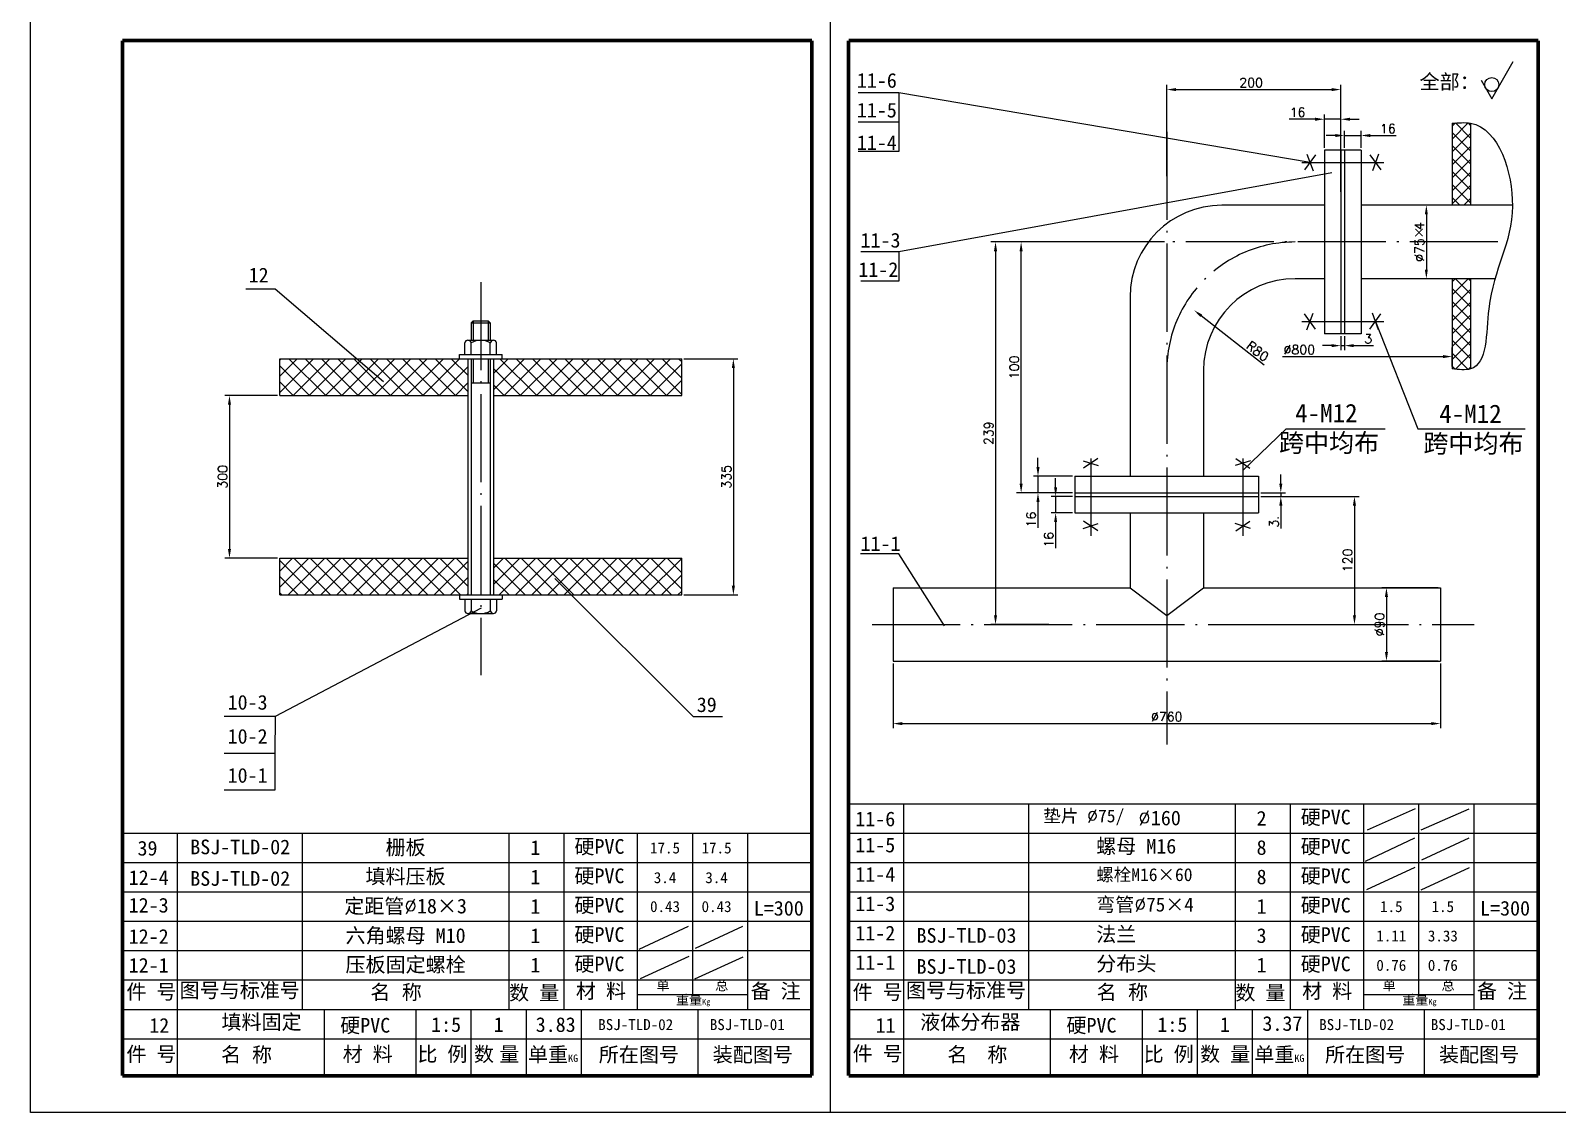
# Model space of a CAD drawing. Extents: x -699 to 795, y -2090 to -821.
# Drawn here: x -699.1 to -283.3, y -1415.1 to -1120.4 of the extents above; entities that cross this region are included whole.
import ezdxf

# ---------------------------------------------------------------- set-up
doc = ezdxf.new("R2010")
doc.units = 0
doc.header["$MEASUREMENT"] = 0
doc.linetypes.add('ACAD_ISO04W100', pattern=[30.5, 24, -3, 0.5, -3])
doc.layers.get('DEFPOINTS').update_dxf_attribs({"linetype": 'CONTINUOUS'})
for name, color, linetype in [('中线', 1, 'ACAD_ISO04W100'), ('文字', 6, 'CONTINUOUS'), ('标注', 5, 'CONTINUOUS'), ('细线', 4, 'CONTINUOUS'), ('边框线', 7, 'CONTINUOUS')]:
    doc.layers.add(name, color=color, linetype=linetype)
doc.styles.get("Standard").update_dxf_attribs({"font": 'txt.shx'})
doc.styles.add('临时', font='SIMFANG.TTF', dxfattribs={"height": 4})
doc.styles.add('文字', font='SIMFANG.TTF', dxfattribs={"height": 5})
doc.dimstyles.get("Standard").update_dxf_attribs({"dimtxt": 2.5, "dimasz": 2.5, "dimexe": 1.25, "dimexo": 0.625, "dimtad": 1, "dimdec": 4, "dimdsep": 46, "dimlunit": 6, "dimtxsty": 'Standard', "dimcen": 2.5, "dimadec": 0, "dimazin": 0, "dimtfac": 1, "dimtdec": 4, "dimtmove": 0, "dimatfit": 3, "dimfxl": 1, "dimtolj": 1, "dimtzin": 0, "dimarcsym": 0})

# ---------------------------------------------------------------- blocks, each defined once
blk = doc.blocks.new('*D89')
at = {"layer": 'DEFPOINTS', "color": 0}
for p in [(-319, -1167.97), (-319, -1187.97), (-319, -1187.97)]:
    blk.add_point(p, dxfattribs=at)
at = {"layer": '标注', "color": 0, "lineweight": -2}
for p, q in [((-319.63, -1167.97), (-320.25, -1167.97)), ((-319, -1170.47), (-319, -1185.47)), ((-319.63, -1187.97), (-320.25, -1187.97))]:
    blk.add_line(p, q, dxfattribs=at)
at = {"layer": '标注', "color": 0}
for points in [[(-319.42, -1170.47), (-318.59, -1170.47), (-319, -1167.97)], [(-319.42, -1185.47), (-318.59, -1185.47), (-319, -1187.97)]]:
    blk.add_solid(points, dxfattribs=at)
at = {"layer": '标注', "color": 0, "insert": (-320.88, -1177.97), "char_height": 2.5, "attachment_point": 5, "rotation": 90}
blk.add_mtext('\\A1;%%c75 4', dxfattribs=at)
blk = doc.blocks.new('*D90')
at = {"layer": 'DEFPOINTS', "color": 0}
for p in [(-342.28, -1136.45), (-389.69, -1160.63), (-342.28, -1164.91)]:
    blk.add_point(p, dxfattribs=at)
at = {"layer": '标注', "color": 0, "lineweight": -2}
for p, q in [((-389.69, -1160), (-389.69, -1135.2)), ((-387.19, -1136.45), (-344.78, -1136.45)), ((-342.28, -1164.28), (-342.28, -1135.2))]:
    blk.add_line(p, q, dxfattribs=at)
at = {"layer": '标注', "color": 0}
for points in [[(-387.19, -1136.03), (-387.19, -1136.86), (-389.69, -1136.45)], [(-344.78, -1136.03), (-344.78, -1136.86), (-342.28, -1136.45)]]:
    blk.add_solid(points, dxfattribs=at)
at = {"layer": '标注', "color": 0, "insert": (-366.71, -1134.57), "char_height": 2.5, "attachment_point": 5}
blk.add_mtext('\\A1;200', dxfattribs=at)
blk = doc.blocks.new('*D91')
at = {"layer": 'DEFPOINTS', "color": 0}
for p in [(-342.28, -1144.53), (-346.78, -1152.97), (-342.28, -1152.97)]:
    blk.add_point(p, dxfattribs=at)
at = {"layer": '标注', "color": 0, "lineweight": -2}
for p, q in [((-346.78, -1152.34), (-346.78, -1143.28)), ((-342.28, -1152.34), (-342.28, -1143.28)), ((-349.28, -1144.53), (-356.36, -1144.53)), ((-342.28, -1144.53), (-346.78, -1144.53)), ((-339.78, -1144.53), (-337.28, -1144.53))]:
    blk.add_line(p, q, dxfattribs=at)
at = {"layer": '标注', "color": 0}
for points in [[(-349.28, -1144.11), (-349.28, -1144.95), (-346.78, -1144.53)], [(-339.78, -1144.11), (-339.78, -1144.95), (-342.28, -1144.53)]]:
    blk.add_solid(points, dxfattribs=at)
at = {"layer": '标注', "color": 0, "insert": (-354.07, -1142.65), "char_height": 2.5, "attachment_point": 5}
blk.add_mtext('\\A1;16', dxfattribs=at)
blk = doc.blocks.new('*D92')
at = {"layer": 'DEFPOINTS', "color": 0}
for p in [(-336.78, -1148.96), (-341.28, -1152.97), (-336.78, -1152.97)]:
    blk.add_point(p, dxfattribs=at)
at = {"layer": '标注', "color": 0, "lineweight": -2}
for p, q in [((-343.78, -1148.96), (-346.28, -1148.96)), ((-341.28, -1152.34), (-341.28, -1147.71)), ((-341.28, -1148.96), (-336.78, -1148.96)), ((-336.78, -1152.34), (-336.78, -1147.71)), ((-334.28, -1148.96), (-327.2, -1148.96))]:
    blk.add_line(p, q, dxfattribs=at)
at = {"layer": '标注', "color": 0}
for points in [[(-343.78, -1148.55), (-343.78, -1149.38), (-341.28, -1148.96)], [(-334.28, -1148.55), (-334.28, -1149.38), (-336.78, -1148.96)]]:
    blk.add_solid(points, dxfattribs=at)
at = {"layer": '标注', "color": 0, "insert": (-329.49, -1147.09), "char_height": 2.5, "attachment_point": 5}
blk.add_mtext('\\A1;16', dxfattribs=at)
blk = doc.blocks.new('*D93')
at = {"layer": 'DEFPOINTS', "color": 0}
for p in [(-342.28, -1202.97), (-341.28, -1202.97), (-341.28, -1206.2)]:
    blk.add_point(p, dxfattribs=at)
at = {"layer": '标注', "color": 0, "lineweight": -2}
for p, q in [((-342.28, -1203.59), (-342.28, -1207.45)), ((-341.28, -1203.59), (-341.28, -1207.45)), ((-344.78, -1206.2), (-347.28, -1206.2)), ((-342.28, -1206.2), (-341.28, -1206.2)), ((-338.78, -1206.2), (-333.36, -1206.2))]:
    blk.add_line(p, q, dxfattribs=at)
at = {"layer": '标注', "color": 0}
for points in [[(-344.78, -1205.79), (-344.78, -1206.62), (-342.28, -1206.2)], [(-338.78, -1205.79), (-338.78, -1206.62), (-341.28, -1206.2)]]:
    blk.add_solid(points, dxfattribs=at)
at = {"layer": '标注', "color": 0, "insert": (-334.82, -1204.33), "char_height": 2.5, "attachment_point": 5}
blk.add_mtext('\\A1;3', dxfattribs=at)
blk = doc.blocks.new('*D94')
at = {"layer": 'DEFPOINTS', "color": 0}
for p in [(-364.69, -1247.29), (-358.17, -1282.16), (-338.58, -1282.16)]:
    blk.add_point(p, dxfattribs=at)
at = {"layer": '标注', "color": 0, "lineweight": -2}
for p, q in [((-364.07, -1247.29), (-337.33, -1247.29)), ((-338.58, -1249.79), (-338.58, -1279.66)), ((-357.55, -1282.16), (-337.33, -1282.16))]:
    blk.add_line(p, q, dxfattribs=at)
at = {"layer": '标注', "color": 0}
for points in [[(-339, -1249.79), (-338.16, -1249.79), (-338.58, -1247.29)], [(-339, -1279.66), (-338.16, -1279.66), (-338.58, -1282.16)]]:
    blk.add_solid(points, dxfattribs=at)
at = {"layer": '标注', "color": 0, "insert": (-340.45, -1264.72), "char_height": 2.5, "attachment_point": 5, "rotation": 90}
blk.add_mtext('\\A1;120', dxfattribs=at)
blk = doc.blocks.new('*D95')
at = {"layer": 'DEFPOINTS', "color": 0}
for p in [(-414.69, -1247.29), (-419.94, -1251.79), (-414.69, -1251.79)]:
    blk.add_point(p, dxfattribs=at)
at = {"layer": '标注', "color": 0, "lineweight": -2}
for p, q in [((-419.94, -1244.79), (-419.94, -1242.29)), ((-415.32, -1247.29), (-421.19, -1247.29)), ((-419.94, -1247.29), (-419.94, -1251.79)), ((-415.32, -1251.79), (-421.19, -1251.79)), ((-419.94, -1254.29), (-419.94, -1261.37))]:
    blk.add_line(p, q, dxfattribs=at)
at = {"layer": '标注', "color": 0}
for points in [[(-420.36, -1244.79), (-419.53, -1244.79), (-419.94, -1247.29)], [(-420.36, -1254.29), (-419.53, -1254.29), (-419.94, -1251.79)]]:
    blk.add_solid(points, dxfattribs=at)
at = {"layer": '标注', "color": 0, "insert": (-421.82, -1259.08), "char_height": 2.5, "attachment_point": 5, "rotation": 90}
blk.add_mtext('\\A1;16', dxfattribs=at)
blk = doc.blocks.new('*D96')
at = {"layer": 'DEFPOINTS', "color": 0}
for p in [(-414.69, -1241.79), (-424.75, -1246.29), (-414.69, -1246.29)]:
    blk.add_point(p, dxfattribs=at)
at = {"layer": '标注', "color": 0, "lineweight": -2}
for p, q in [((-424.75, -1239.29), (-424.75, -1236.79)), ((-415.32, -1241.79), (-426, -1241.79)), ((-424.75, -1241.79), (-424.75, -1246.29)), ((-415.32, -1246.29), (-426, -1246.29)), ((-424.75, -1248.79), (-424.75, -1255.87))]:
    blk.add_line(p, q, dxfattribs=at)
at = {"layer": '标注', "color": 0}
for points in [[(-425.17, -1239.29), (-424.33, -1239.29), (-424.75, -1241.79)], [(-425.17, -1248.79), (-424.33, -1248.79), (-424.75, -1246.29)]]:
    blk.add_solid(points, dxfattribs=at)
at = {"layer": '标注', "color": 0, "insert": (-426.62, -1253.58), "char_height": 2.5, "attachment_point": 5, "rotation": 90}
blk.add_mtext('\\A1;16', dxfattribs=at)
blk = doc.blocks.new('*D97')
at = {"layer": 'DEFPOINTS', "color": 0}
for p in [(-364.69, -1246.29), (-364.69, -1247.29), (-358.63, -1247.29)]:
    blk.add_point(p, dxfattribs=at)
at = {"layer": '标注', "color": 0, "lineweight": -2}
for p, q in [((-358.63, -1243.79), (-358.63, -1241.29)), ((-364.07, -1246.29), (-357.38, -1246.29)), ((-358.63, -1246.29), (-358.63, -1247.29)), ((-364.07, -1247.29), (-357.38, -1247.29)), ((-358.63, -1249.79), (-358.63, -1256.04))]:
    blk.add_line(p, q, dxfattribs=at)
at = {"layer": '标注', "color": 0}
for points in [[(-359.05, -1243.79), (-358.21, -1243.79), (-358.63, -1246.29)], [(-359.05, -1249.79), (-358.21, -1249.79), (-358.63, -1247.29)]]:
    blk.add_solid(points, dxfattribs=at)
at = {"layer": '标注', "color": 0, "insert": (-360.5, -1254.17), "char_height": 2.5, "attachment_point": 5, "rotation": 90}
blk.add_mtext('\\A1;3.', dxfattribs=at)
blk = doc.blocks.new('*D98')
at = {"layer": 'DEFPOINTS', "color": 0}
for p in [(-389.69, -1177.97), (-436.31, -1282.16), (-421.21, -1282.16)]:
    blk.add_point(p, dxfattribs=at)
at = {"layer": '标注', "color": 0, "lineweight": -2}
for p, q in [((-390.32, -1177.97), (-437.56, -1177.97)), ((-436.31, -1180.47), (-436.31, -1279.66)), ((-421.83, -1282.16), (-437.56, -1282.16))]:
    blk.add_line(p, q, dxfattribs=at)
at = {"layer": '标注', "color": 0}
for points in [[(-436.73, -1180.47), (-435.89, -1180.47), (-436.31, -1177.97)], [(-436.73, -1279.66), (-435.89, -1279.66), (-436.31, -1282.16)]]:
    blk.add_solid(points, dxfattribs=at)
at = {"layer": '标注', "color": 0, "insert": (-438.18, -1230.06), "char_height": 2.5, "attachment_point": 5, "rotation": 90}
blk.add_mtext('\\A1;239', dxfattribs=at)
blk = doc.blocks.new('*D99')
at = {"layer": 'DEFPOINTS', "color": 0}
for p in [(-429.34, -1177.97), (-389.69, -1177.97), (-414.69, -1246.29)]:
    blk.add_point(p, dxfattribs=at)
at = {"layer": '标注', "color": 0, "lineweight": -2}
for p, q in [((-390.32, -1177.97), (-430.59, -1177.97)), ((-429.34, -1243.79), (-429.34, -1180.47)), ((-415.32, -1246.29), (-430.59, -1246.29))]:
    blk.add_line(p, q, dxfattribs=at)
at = {"layer": '标注', "color": 0}
for points in [[(-429.76, -1180.47), (-428.92, -1180.47), (-429.34, -1177.97)], [(-429.76, -1243.79), (-428.92, -1243.79), (-429.34, -1246.29)]]:
    blk.add_solid(points, dxfattribs=at)
at = {"layer": '标注', "color": 0, "insert": (-431.22, -1212.13), "char_height": 2.5, "attachment_point": 5, "rotation": 90}
blk.add_mtext('\\A1;100', dxfattribs=at)
blk = doc.blocks.new('*D100')
at = {"layer": 'DEFPOINTS', "color": 0}
for p in [(-382.25, -1196.55), (-354.69, -1218.13)]:
    blk.add_point(p, dxfattribs=at)
at = {"layer": '标注', "color": 0, "lineweight": -2}
blk.add_line((-363.15, -1211.5), (-380.28, -1198.09), dxfattribs=at)
at = {"layer": '标注', "color": 0}
blk.add_solid([(-380.02, -1197.76), (-380.53, -1198.42), (-382.25, -1196.55)], dxfattribs=at)
at = {"layer": '标注', "color": 0, "insert": (-364.95, -1207.71), "char_height": 2.5, "attachment_point": 5, "rotation": 321.9297}
blk.add_mtext('\\A1;R80', dxfattribs=at)
blk = doc.blocks.new('*D133')
at = {"layer": 'DEFPOINTS', "color": 0}
for p in [(-631.2, -1219.79), (-644.89, -1264.13), (-631.2, -1264.13)]:
    blk.add_point(p, dxfattribs=at)
at = {"layer": '标注', "color": 0, "lineweight": -2}
for p, q in [((-631.83, -1219.79), (-646.14, -1219.79)), ((-644.89, -1222.29), (-644.89, -1261.63)), ((-631.83, -1264.13), (-646.14, -1264.13))]:
    blk.add_line(p, q, dxfattribs=at)
at = {"layer": '标注', "color": 0}
for points in [[(-645.31, -1222.29), (-644.48, -1222.29), (-644.89, -1219.79)], [(-645.31, -1261.63), (-644.48, -1261.63), (-644.89, -1264.13)]]:
    blk.add_solid(points, dxfattribs=at)
at = {"layer": '标注', "color": 0, "insert": (-646.77, -1241.96), "char_height": 2.5, "attachment_point": 5, "rotation": 90}
blk.add_mtext('\\A1;300', dxfattribs=at)
blk = doc.blocks.new('*D134')
at = {"layer": 'DEFPOINTS', "color": 0}
for p in [(-521.76, -1209.79), (-521.76, -1274.13), (-507.69, -1274.13)]:
    blk.add_point(p, dxfattribs=at)
at = {"layer": '标注', "color": 0, "lineweight": -2}
for p, q in [((-521.14, -1209.79), (-506.44, -1209.79)), ((-507.69, -1212.29), (-507.69, -1271.63)), ((-521.14, -1274.13), (-506.44, -1274.13))]:
    blk.add_line(p, q, dxfattribs=at)
at = {"layer": '标注', "color": 0}
for points in [[(-508.11, -1212.29), (-507.27, -1212.29), (-507.69, -1209.79)], [(-508.11, -1271.63), (-507.27, -1271.63), (-507.69, -1274.13)]]:
    blk.add_solid(points, dxfattribs=at)
at = {"layer": '标注', "color": 0, "insert": (-509.57, -1241.96), "char_height": 2.5, "attachment_point": 5, "rotation": 90}
blk.add_mtext('\\A1;335', dxfattribs=at)
blk = doc.blocks.new('*D135')
at = {"layer": 'DEFPOINTS', "color": 0}
for p in [(-464.22, -1292.15), (-315.17, -1292.15), (-315.17, -1309.17)]:
    blk.add_point(p, dxfattribs=at)
at = {"layer": '标注', "color": 0, "lineweight": -2}
for p, q in [((-464.22, -1292.77), (-464.22, -1310.42)), ((-315.17, -1292.77), (-315.17, -1310.42)), ((-461.72, -1309.17), (-317.67, -1309.17))]:
    blk.add_line(p, q, dxfattribs=at)
at = {"layer": '标注', "color": 0}
for points in [[(-461.72, -1308.75), (-461.72, -1309.59), (-464.22, -1309.17)], [(-317.67, -1308.75), (-317.67, -1309.59), (-315.17, -1309.17)]]:
    blk.add_solid(points, dxfattribs=at)
at = {"layer": '标注', "color": 0, "insert": (-389.69, -1307.29), "char_height": 2.5, "attachment_point": 5}
blk.add_mtext('\\A1;%%c760', dxfattribs=at)
blk = doc.blocks.new('*D136')
at = {"layer": 'DEFPOINTS', "color": 0}
for p in [(-315.17, -1272.16), (-329.87, -1292.15), (-315.17, -1292.15)]:
    blk.add_point(p, dxfattribs=at)
at = {"layer": '标注', "color": 0, "lineweight": -2}
for p, q in [((-315.79, -1272.16), (-331.12, -1272.16)), ((-329.87, -1274.66), (-329.87, -1289.65)), ((-315.79, -1292.15), (-331.12, -1292.15))]:
    blk.add_line(p, q, dxfattribs=at)
at = {"layer": '标注', "color": 0}
for points in [[(-330.29, -1274.66), (-329.45, -1274.66), (-329.87, -1272.16)], [(-330.29, -1289.65), (-329.45, -1289.65), (-329.87, -1292.15)]]:
    blk.add_solid(points, dxfattribs=at)
at = {"layer": '标注', "color": 0, "insert": (-331.75, -1282.16), "char_height": 2.5, "attachment_point": 5, "rotation": 90}
blk.add_mtext('\\A1;%%c90', dxfattribs=at)

msp = doc.modelspace()

# ---------------------------------------------------------------- hatches: boundary and pattern name
at = {"layer": '标注'}
h = msp.add_hatch(dxfattribs=at)
h.set_pattern_fill('ANSI37', color=256, scale=20, style=0)
edge = h.paths.add_edge_path()
edge.add_spline(control_points=[(-306.99179, -1145.62163), (-308.54833, -1145.34353), (-310.27006, -1145.48258), (-311.99179, -1145.62163)], knot_values=[0, 0, 0, 0, 5, 5, 5, 5], degree=3, periodic=0)
edge.add_line((-311.99179, -1145.62163), (-311.99179, -1167.96771))
edge.add_line((-311.99179, -1167.96771), (-306.99179, -1167.96771))
edge.add_line((-306.99179, -1167.96771), (-306.99179, -1145.62163))
edge = h.paths.add_edge_path()
edge.add_line((-306.99179, -1187.96771), (-311.99179, -1187.96771))
edge.add_line((-311.99179, -1187.96771), (-311.99179, -1212.55329))
edge.add_spline(control_points=[(-311.99179, -1212.55329), (-310.17757, -1212.75167), (-308.36334, -1212.95005), (-306.99179, -1212.55329)], knot_values=[76.121708589, 76.121708589, 76.121708589, 76.121708589, 81.121708589, 81.121708589, 81.121708589, 81.121708589], degree=3, periodic=0)
edge.add_line((-306.99179, -1212.55329), (-306.99179, -1187.96771))
h = msp.add_hatch(dxfattribs=at)
h.set_pattern_fill('ANSI37', color=256, scale=25, style=0)
h.paths.add_polyline_path([(-579.98428, -1209.78518), (-582.28565, -1209.78518), (-631.20428, -1209.78518), (-631.20428, -1219.78518), (-579.98428, -1219.78518)])
h.paths.add_polyline_path([(-521.76428, -1209.78518), (-572.98428, -1209.78518), (-572.98428, -1219.78518), (-521.76428, -1219.78518)])
h = msp.add_hatch(dxfattribs=at)
h.set_pattern_fill('ANSI37', color=256, scale=25, style=0)
h.paths.add_polyline_path([(-579.98428, -1264.1299), (-631.20428, -1264.1299), (-631.20428, -1274.1299), (-579.98428, -1274.1299)])
h.paths.add_polyline_path([(-521.76428, -1264.1299), (-572.98428, -1264.1299), (-572.98428, -1274.1299), (-521.76428, -1274.1299)])

# ---------------------------------------------------------------- linework, layer by layer
at = {"layer": '中线'}
for p, q in [((-389.69148, -1147.92251), (-389.69148, -1314.86993)), ((-349.21297, -1154.24495), (-352.14899, -1158.34998)), ((-351.50307, -1154.01038), (-349.8589, -1158.58455)), ((-334.34983, -1154.24495), (-331.41381, -1158.34998)), ((-332.05973, -1154.01038), (-333.70391, -1158.58455)), ((-352.86383, -1156.29377), (-330.56158, -1156.29377)), ((-299.50719, -1177.96771), (-417.40256, -1177.96771)), ((-576.48428, -1188.88443), (-576.48428, -1296.00716)), ((-351.50307, -1201.92504), (-349.8589, -1197.35087)), ((-332.05973, -1201.92504), (-333.70391, -1197.35087)), ((-352.86383, -1199.64165), (-330.56158, -1199.64165)), ((-349.21297, -1201.69047), (-352.14899, -1197.58544)), ((-334.34983, -1201.69047), (-331.41381, -1197.58544)), ((-412.48219, -1237.5657), (-408.31949, -1238.90193)), ((-408.49256, -1236.91687), (-412.31607, -1239.54853)), ((-410.40431, -1236.96251), (-410.40431, -1257.98722)), ((-366.90078, -1237.5657), (-371.06347, -1238.90193)), ((-370.89041, -1236.91687), (-367.0669, -1239.54853)), ((-368.97865, -1236.96251), (-368.97865, -1257.98722)), ((-412.48219, -1256.01645), (-408.31949, -1254.68021)), ((-408.49256, -1256.66527), (-412.31607, -1254.03362)), ((-366.90078, -1256.01645), (-371.06347, -1254.68021)), ((-370.89041, -1256.66527), (-367.0669, -1254.03362)), ((-469.90112, -1282.15695), (-306.01492, -1282.15695))]:
    msp.add_line(p, q, dxfattribs=at)
at = {"layer": '中线', "linetype": 'ByBlock'}
for p, q in [((-578.5469, -1199.45068), (-578.5469, -1204.73744)), ((-574.42165, -1199.45068), (-574.42165, -1204.73744)), ((-578.5469, -1209.78518), (-578.5469, -1216.29431)), ((-574.42165, -1209.78518), (-574.42165, -1216.29431))]:
    msp.add_line(p, q, dxfattribs=at)
at = {"layer": '中线'}
msp.add_arc((-354.69148, -1212.96771), 35, 90, 180, dxfattribs=at)
at = {"layer": '文字'}
for p, q in [((-288.55638, -1331.11101), (-476.30638, -1331.11101)), ((-461.30638, -1405.11101), (-461.30638, -1331.11101)), ((-427.36435, -1331.11101), (-427.36435, -1387.11101)), ((-371.01315, -1387.11101), (-371.01315, -1331.11101)), ((-356.01315, -1387.11101), (-356.01315, -1331.11101)), ((-336.01315, -1387.11101), (-336.01315, -1331.11101)), ((-321.01315, -1382.98346), (-321.01315, -1331.11101)), ((-306.01315, -1387.11101), (-306.01315, -1331.11101)), ((-486.30638, -1339.11101), (-674.05638, -1339.11101)), ((-659.05638, -1405.11101), (-659.05638, -1339.11101)), ((-625.11435, -1339.11101), (-625.11435, -1387.11101)), ((-568.76315, -1387.11101), (-568.76315, -1339.11101)), ((-553.76315, -1387.11101), (-553.76315, -1339.11101)), ((-533.76315, -1387.11101), (-533.76315, -1339.11101)), ((-518.76315, -1382.98346), (-518.76315, -1339.11101)), ((-503.76315, -1387.11101), (-503.76315, -1339.11101)), ((-288.55638, -1339.11101), (-476.30638, -1339.11101)), ((-486.30638, -1347.11101), (-674.05638, -1347.11101)), ((-288.55638, -1347.11101), (-476.30638, -1347.11101)), ((-486.30638, -1355.11101), (-674.05638, -1355.11101)), ((-288.55638, -1355.11101), (-476.30638, -1355.11101)), ((-486.30638, -1363.11101), (-674.05638, -1363.11101)), ((-288.55638, -1363.11101), (-476.30638, -1363.11101)), ((-486.30638, -1371.11101), (-674.05638, -1371.11101)), ((-288.55638, -1371.11101), (-476.30638, -1371.11101)), ((-486.30638, -1379.11101), (-674.05638, -1379.11101)), ((-288.55638, -1379.11101), (-476.30638, -1379.11101)), ((-533.76315, -1382.98346), (-503.76315, -1382.98346)), ((-336.01315, -1382.98346), (-306.01315, -1382.98346)), ((-486.30638, -1387.11101), (-674.05638, -1387.11101)), ((-486.30638, -1387.11101), (-674.05638, -1387.11101)), ((-659.05638, -1405.11101), (-659.05638, -1387.11101)), ((-619.05638, -1405.11101), (-619.05638, -1387.11101)), ((-594.05638, -1405.11101), (-594.05638, -1387.11101)), ((-579.05638, -1405.11101), (-579.05638, -1387.11101)), ((-564.05638, -1405.11101), (-564.05638, -1387.11101)), ((-549.05638, -1405.11101), (-549.05638, -1387.11101)), ((-517.34138, -1387.11101), (-517.34138, -1405.11101)), ((-288.55638, -1387.11101), (-476.30638, -1387.11101)), ((-421.30638, -1405.11101), (-421.30638, -1387.11101)), ((-396.30638, -1405.11101), (-396.30638, -1387.11101)), ((-381.30638, -1405.11101), (-381.30638, -1387.11101)), ((-366.30638, -1405.11101), (-366.30638, -1387.11101)), ((-351.30638, -1405.11101), (-351.30638, -1387.11101)), ((-319.59138, -1387.11101), (-319.59138, -1405.11101)), ((-486.30638, -1395.11101), (-674.05638, -1395.11101)), ((-288.55638, -1395.11101), (-476.30638, -1395.11101))]:
    msp.add_line(p, q, dxfattribs=at)
at = {"layer": '标注'}
for p, q in [((-301.18899, -1138.93068), (-295.33082, -1128.78403)), ((-304.11807, -1133.85735), (-301.18899, -1138.93068)), ((-350.67834, -1156.29377), (-462.67354, -1137.29265)), ((-462.67354, -1137.29265), (-462.67354, -1153.29265)), ((-344.76726, -1159.12656), (-462.67354, -1180.67526)), ((-462.67354, -1180.67526), (-462.67354, -1188.67526)), ((-602.93132, -1216.032), (-632.4451, -1190.83165)), ((-332.88446, -1199.64165), (-321.31837, -1228.83018)), ((-358.21629, -1209.19069), (-314.49179, -1209.19069)), ((-311.99179, -1211.92829), (-311.99179, -1206.66879)), ((-368.97865, -1240.18839), (-357.16406, -1228.8649)), ((-357.16406, -1228.8649), (-330.18896, -1228.8649)), ((-321.31837, -1228.83018), (-292.11331, -1228.83018)), ((-450.20224, -1282.52566), (-462.67354, -1262.93595)), ((-556.31686, -1269.67368), (-518.65799, -1307.2801)), ((-576.36149, -1277.73563), (-632.4451, -1307.2801)), ((-632.4451, -1307.2801), (-640.4451, -1307.2801)), ((-632.4451, -1307.2801), (-632.51523, -1317.27985)), ((-632.51523, -1317.27985), (-640.51523, -1317.27985)), ((-632.51523, -1317.27985), (-632.51523, -1327.27985)), ((-335.04817, -1338.09976), (-321.9345, -1332.27821)), ((-320.37333, -1338.09976), (-307.36372, -1332.38216)), ((-335.56856, -1346.62421), (-322.14265, -1340.28286)), ((-320.26928, -1346.31233), (-307.36372, -1340.28286)), ((-335.23517, -1354.34338), (-322.01741, -1348.3139)), ((-320.45624, -1354.44734), (-307.23853, -1348.41786)), ((-533.31856, -1370.66248), (-519.89265, -1364.32113)), ((-518.01928, -1370.3506), (-505.11372, -1364.32113)), ((-532.98517, -1378.59821), (-519.76741, -1372.56874)), ((-518.20624, -1378.70217), (-504.98853, -1372.6727))]:
    msp.add_line(p, q, dxfattribs=at)
msp.add_circle((-301.18899, -1135.09114), 1.91977, dxfattribs=at)
msp.add_spline([(-311.99179, -1145.62163), (-306.99179, -1145.62163), (-295.58487, -1168.16831), (-301.99751, -1196.14454), (-306.99179, -1212.55329), (-311.99179, -1212.55329)], degree=3, dxfattribs=at)
msp.add_solid([(-314.49179, -1208.77402), (-314.49179, -1209.60736), (-311.99179, -1209.19069)], dxfattribs=at)
at = {"layer": '细线'}
for p, q in [((-699.05638, -1415.11101), (-699.05638, -821.11101)), ((-481.30638, -821.11101), (-481.30638, -1415.11101)), ((141.94362, -1415.11101), (-699.05638, -1415.11101))]:
    msp.add_line(p, q, dxfattribs=at)
at = {"layer": '边框线'}
for p, q in [((-462.67354, -1137.29265), (-473.72898, -1137.29265)), ((-462.67354, -1145.29265), (-473.72898, -1145.29265)), ((-311.99179, -1145.62163), (-311.99179, -1167.96771)), ((-306.99179, -1145.62163), (-306.99179, -1167.96771)), ((-462.67354, -1153.29265), (-473.72898, -1153.29265)), ((-336.7814, -1152.96771), (-346.7814, -1152.96771)), ((-346.7814, -1152.96771), (-346.7814, -1202.96771)), ((-342.2814, -1152.96771), (-342.2814, -1202.96771)), ((-341.2814, -1152.96771), (-341.2814, -1202.96771)), ((-336.7814, -1152.96771), (-336.7814, -1202.96771)), ((-346.7814, -1167.96771), (-374.69148, -1167.96771)), ((-295.58314, -1167.96771), (-336.7814, -1167.96771)), ((-462.67354, -1180.67526), (-473.01048, -1180.67526)), ((-462.67354, -1188.67526), (-473.01048, -1188.67526)), ((-346.7814, -1187.96771), (-354.69148, -1187.96771)), ((-300.29936, -1187.96771), (-336.7814, -1187.96771)), ((-311.99179, -1187.96771), (-311.99179, -1212.55329)), ((-306.99179, -1187.96771), (-306.99179, -1212.55329)), ((-632.4451, -1190.83165), (-640.4451, -1190.83165)), ((-399.69148, -1192.96771), (-399.69148, -1241.79107)), ((-579.10426, -1200.00803), (-578.5469, -1199.45068)), ((-579.10426, -1200.00803), (-573.8643, -1200.00803)), ((-579.10426, -1200.00803), (-579.10426, -1204.73744)), ((-578.5469, -1199.45068), (-574.42165, -1199.45068)), ((-573.8643, -1200.00803), (-574.42165, -1199.45068)), ((-573.8643, -1200.00803), (-573.8643, -1204.73744)), ((-580.78853, -1208.66346), (-580.78853, -1205.44027)), ((-579.94639, -1204.73744), (-573.02216, -1204.73744)), ((-579.94639, -1204.73744), (-579.10426, -1204.73744)), ((-579.10426, -1208.66346), (-579.10426, -1205.44027)), ((-573.8643, -1208.66346), (-573.8643, -1205.44027)), ((-572.18003, -1208.66346), (-572.18003, -1205.44027)), ((-336.7814, -1202.96771), (-346.7814, -1202.96771)), ((-631.20428, -1209.78518), (-521.76428, -1209.78518)), ((-631.20428, -1219.78518), (-631.20428, -1209.78518)), ((-582.28565, -1209.78518), (-582.28565, -1208.66346)), ((-582.28565, -1208.66346), (-570.6829, -1208.66346)), ((-582.28565, -1209.78518), (-570.6829, -1209.78518)), ((-579.98428, -1209.78518), (-579.98428, -1274.1299)), ((-579.10426, -1209.78518), (-579.10426, -1274.1299)), ((-573.8643, -1209.78518), (-573.8643, -1274.1299)), ((-572.98428, -1209.78518), (-572.98428, -1274.1299)), ((-570.6829, -1209.78518), (-570.6829, -1208.66346)), ((-521.76428, -1219.78518), (-521.76428, -1209.78518)), ((-379.69148, -1212.96771), (-379.69148, -1241.79107)), ((-579.10426, -1216.29431), (-573.8643, -1216.29431)), ((-631.20428, -1219.78518), (-579.98428, -1219.78518)), ((-572.98428, -1219.78518), (-521.76428, -1219.78518)), ((-414.69148, -1241.79107), (-414.69148, -1251.79107)), ((-414.69148, -1241.79107), (-364.69148, -1241.79107)), ((-364.69148, -1241.79107), (-364.69148, -1251.79107)), ((-414.69148, -1246.29107), (-364.69148, -1246.29107)), ((-414.69148, -1247.29107), (-364.69148, -1247.29107)), ((-414.69148, -1251.79107), (-364.69148, -1251.79107)), ((-399.69148, -1251.79107), (-399.69148, -1272.16403)), ((-379.69148, -1251.79107), (-379.69148, -1272.16403)), ((-462.67354, -1262.93595), (-473.07378, -1262.93595)), ((-631.20428, -1264.1299), (-579.98428, -1264.1299)), ((-631.20428, -1274.1299), (-631.20428, -1264.1299)), ((-572.98428, -1264.1299), (-521.76428, -1264.1299)), ((-521.76428, -1274.1299), (-521.76428, -1264.1299)), ((-464.21725, -1272.16403), (-399.69148, -1272.16403)), ((-464.21725, -1272.16403), (-464.21725, -1292.14987)), ((-399.69148, -1272.16403), (-389.69148, -1279.74452)), ((-389.69148, -1279.74452), (-379.69148, -1272.16403)), ((-379.69148, -1272.16403), (-315.16572, -1272.16403)), ((-315.16572, -1272.16403), (-315.16572, -1292.14987)), ((-631.20428, -1274.1299), (-579.98428, -1274.1299)), ((-582.28565, -1274.1299), (-582.28565, -1275.25162)), ((-582.28565, -1274.1299), (-570.6829, -1274.1299)), ((-582.28565, -1275.25162), (-570.6829, -1275.25162)), ((-580.78853, -1275.25162), (-580.78853, -1278.47481)), ((-579.10426, -1275.25162), (-579.10426, -1278.47481)), ((-573.8643, -1275.25162), (-573.8643, -1278.47481)), ((-572.98428, -1274.1299), (-521.76428, -1274.1299)), ((-572.18003, -1275.25162), (-572.18003, -1278.47481)), ((-570.6829, -1274.1299), (-570.6829, -1275.25162)), ((-579.94639, -1279.17764), (-579.10426, -1279.17764)), ((-579.94639, -1279.17764), (-573.02216, -1279.17764)), ((-464.21725, -1292.14987), (-315.16572, -1292.14987)), ((-632.4451, -1307.2801), (-646.30454, -1307.2801)), ((-518.65799, -1307.2801), (-510.65799, -1307.2801)), ((-632.51523, -1317.27985), (-646.37467, -1317.27985)), ((-632.51523, -1327.27985), (-646.37467, -1327.27985))]:
    msp.add_line(p, q, dxfattribs=at)
at = {"layer": '边框线', "const_width": 1}
for points in [[(-674.05638, -1123.11101), (-674.05638, -1405.11101)], [(-486.30638, -1123.11101), (-674.05638, -1123.11101)], [(-486.30638, -1123.11101), (-486.30638, -1405.11101)], [(-288.55638, -1123.11101), (-476.30638, -1123.11101)], [(-476.30638, -1123.11101), (-476.30638, -1405.11101)], [(-288.55638, -1405.11101), (-288.55638, -1123.11101)], [(-486.30638, -1405.11101), (-674.05638, -1405.11101)], [(-288.55638, -1405.11101), (-476.30638, -1405.11101)]]:
    msp.add_lwpolyline(points, dxfattribs=at)
at = {"layer": '边框线'}
for centre, radius, start, end in [((-374.69148, -1192.96771), 25, 90, 180), ((-354.69148, -1212.96771), 25, 90, 180), ((-579.94639, -1205.59338), 0.85594, 10.3041917, 169.6958083), ((-576.48428, -1209.97215), 5.23472, 59.9668592, 120.0331408), ((-573.02216, -1205.59338), 0.85594, 10.3041917, 169.6958083), ((-579.94639, -1278.3217), 0.85594, 190.3041917, 349.6958083), ((-576.48428, -1273.94293), 5.23472, 239.9668592, 300.0331408), ((-573.02216, -1278.3217), 0.85594, 190.3041917, 349.6958083)]:
    msp.add_arc(centre, radius, start, end, dxfattribs=at)

# ---------------------------------------------------------------- texts
at = {"layer": '文字'}
for s, style, p in [('11-6', '文字', (-474.49693, -1337.13451)), ('39', '临时', (-669.92894, -1345.11868)), ('11-5', '文字', (-474.49693, -1344.24335)), ('12-4', '临时', (-672.33369, -1353.12268)), ('11-4', '文字', (-474.49693, -1352.24335)), ('12-3', '临时', (-672.33369, -1360.64405)), ('11-3', '文字', (-474.49693, -1360.24335)), ('12-2', '临时', (-672.33369, -1369.1666)), ('11-2', '文字', (-474.49693, -1368.24335)), ('12-1', '临时', (-672.33369, -1377.00737)), ('11-1', '文字', (-474.49693, -1376.24335))]:
    msp.add_text(s, height=4, dxfattribs=dict(at, style=style)).set_placement(p)
for s, insert, char_height, width, attachment_point, style in [('垫片 {\\Ftxt.shx|c0;%%c}75/', (-423.3275, -1332.56892), 3.5, 27.3113, 1, '文字'), ('2', (-363.87136, -1334.95702), 4, 15.2886254, 5, '临时'), ('硬PVC', (-353.2136, -1332.64564), 4, 27.3113, 1, '文字'), ('BSJ-TLD-02', (-655.56695, -1340.77074), 4, 85, 1, '临时'), ('1', (-561.62136, -1342.95702), 4, 15.2886254, 5, '临时'), ('硬PVC', (-550.9636, -1340.64564), 4, 27.3113, 1, '文字'), ('17.5', (-526.29673, -1343.06794), 3, 15.2886254, 5, '临时'), ('17.5', (-512.2679, -1343.06794), 3, 15.2886254, 5, '临时'), ('螺母 M16', (-408.89274, -1340.56892), 4, 27.3113, 1, '文字'), ('8', (-363.87136, -1342.95702), 4, 15.2886254, 5, '临时'), ('硬PVC', (-353.2136, -1340.64564), 4, 27.3113, 1, '文字'), ('BSJ-TLD-02', (-655.56695, -1349.35403), 4, 85, 1, '临时'), ('1', (-561.62136, -1350.95702), 4, 15.2886254, 5, '临时'), ('硬PVC', (-550.9636, -1348.64564), 4, 27.3113, 1, '文字'), ('3.4', (-526.29673, -1351.15689), 3, 15.2886254, 5, '临时'), ('3.4', (-512.2679, -1351.15689), 3, 15.2886254, 5, '临时'), ('螺栓M16×60', (-408.89274, -1348.56892), 3.5, 27.3113, 1, '文字'), ('8', (-363.87136, -1350.95702), 4, 15.2886254, 5, '临时'), ('硬PVC', (-353.2136, -1348.64564), 4, 27.3113, 1, '文字'), ('1', (-561.62136, -1358.95702), 4, 15.2886254, 5, '临时'), ('硬PVC', (-550.9636, -1356.64564), 4, 27.3113, 1, '文字'), ('0.43', (-526.29673, -1359.03474), 3, 15.2886254, 5, '临时'), ('0.43', (-512.2679, -1359.03474), 3, 15.2886254, 5, '临时'), ('弯管{\\Ftxt.shx|c0;%%c}75×4', (-408.89274, -1356.56892), 3.8, 27.3113, 1, '文字'), ('1', (-363.87136, -1358.95702), 4, 15.2886254, 5, '临时'), ('硬PVC', (-353.2136, -1356.64564), 4, 27.3113, 1, '文字'), ('1.5', (-328.54673, -1359.03474), 3, 15.2886254, 5, '临时'), ('1.5', (-314.5179, -1359.03474), 3, 15.2886254, 5, '临时'), ('1', (-561.62136, -1366.95702), 4, 15.2886254, 5, '临时'), ('硬PVC', (-550.9636, -1364.64564), 4, 27.3113, 1, '文字'), ('BSJ-TLD-03', (-457.81695, -1364.8719), 4, 85, 1, '临时'), ('法兰', (-408.89274, -1364.56892), 4, 27.3113, 1, '文字'), ('3', (-363.87136, -1366.95702), 4, 15.2886254, 5, '临时'), ('硬PVC', (-353.2136, -1364.64564), 4, 27.3113, 1, '文字'), ('1.11', (-328.54673, -1367.03474), 3, 15.2886254, 5, '临时'), ('3.33', (-314.5179, -1367.03474), 3, 15.2886254, 5, '临时'), ('1', (-561.62136, -1374.95702), 4, 15.2886254, 5, '临时'), ('硬PVC', (-550.9636, -1372.64564), 4, 27.3113, 1, '文字'), ('BSJ-TLD-03', (-457.81695, -1373.33659), 4, 85, 1, '临时'), ('分布头', (-408.89274, -1372.56892), 4, 27.3113, 1, '文字'), ('1', (-363.87136, -1374.95702), 4, 15.2886254, 5, '临时'), ('硬PVC', (-353.2136, -1372.64564), 4, 27.3113, 1, '文字'), ('0.76', (-328.54673, -1375.03474), 3, 15.2886254, 5, '临时'), ('0.76', (-314.5179, -1375.03474), 3, 15.2886254, 5, '临时'), ('件 号', (-672.95279, -1380.21572), 4, 18.2593, 1, '文字'), ('图号与标准号', (-658.46999, -1379.82724), 4, 42.4102, 1, '文字'), ('名{\\fArial|b0|i0|c0|p32;  }称', (-606.53707, -1380.33576), 4, 27.3113, 1, '临时'), ('数 量{\\fSimSun|b0|i0|c134|p2;}', (-568.74037, -1380.47754), 4, 18.2593, 1, '文字'), ('材 料', (-550.56347, -1380.00987), 4, 18.2593, 1, '文字'), ('{\\H1.733x;单}', (-528.62408, -1379.23416), 1.5, 26.3900449, 1, '文字'), ('{\\H1.733x;总}', (-512.62636, -1379.23416), 1.5, 26.3900449, 1, '文字'), ('备 注', (-502.98267, -1380.00987), 4, 18.2593, 1, '文字'), ('件 号', (-475.20279, -1380.31725), 4, 18.2593, 1, '文字'), ('图号与标准号', (-460.71999, -1379.82724), 4, 42.4102, 1, '文字'), ('名{\\fArial|b0|i0|c0|p32;  }称', (-408.78707, -1380.33576), 4, 27.3113, 1, '临时'), ('数 量{\\fSimSun|b0|i0|c134|p2;}', (-370.99037, -1380.47754), 4, 18.2593, 1, '文字'), ('材 料', (-352.81347, -1380.00987), 4, 18.2593, 1, '文字'), ('{\\H1.733x;单}', (-330.87408, -1379.23416), 1.5, 26.3900449, 1, '文字'), ('{\\H1.733x;总}', (-314.87636, -1379.23416), 1.5, 26.3900449, 1, '文字'), ('备 注', (-305.23267, -1380.00987), 4, 18.2593, 1, '文字'), ('{\\H1.733x;重量}Kg', (-523.29283, -1383.11126), 1.5, 26.3900449, 1, '文字'), ('{\\H1.733x;重量}Kg', (-325.54283, -1383.11126), 1.5, 26.3900449, 1, '文字'), ('填料固定', (-647.07273, -1388.45613), 4, 42.4102, 1, '文字'), ('液体分布器', (-456.81932, -1388.45613), 4, 42.4102, 1, '文字'), ('12', (-666.73118, -1389.38263), 4, 15, 1, '文字'), ('硬PVC', (-614.74509, -1389.35966), 4, 27.3113, 1, '文字'), ('1:5', (-589.98765, -1389.16565), 4, 15.543, 1, '文字'), ('1', (-572.95785, -1389.16565), 4, 15.543, 1, '文字'), ('3.83', (-561.51378, -1389.16565), 4, 15.543, 1, '文字'), ('BSJ-TLD-02', (-544.48537, -1389.66139), 3, 85, 1, '临时'), ('BSJ-TLD-01', (-514.09717, -1389.66139), 3, 85, 1, '临时'), ('11', (-468.98118, -1389.38263), 4, 15, 1, '文字'), ('硬PVC', (-416.99509, -1389.35966), 4, 27.3113, 1, '文字'), ('1:5', (-392.23765, -1389.16565), 4, 15.543, 1, '文字'), ('1', (-375.20785, -1389.16565), 4, 15.543, 1, '文字'), ('3.37', (-363.64383, -1388.86953), 4, 15.543, 1, '文字'), ('BSJ-TLD-02', (-348.18134, -1389.66139), 3, 85, 1, '临时'), ('BSJ-TLD-01', (-317.79314, -1389.66139), 3, 85, 1, '临时'), ('件 号', (-672.95279, -1397.20937), 4, 18.2593, 1, '文字'), ('\\fￋￎￌ￥|b0|i0|c134|p2;名  称', (-647.17612, -1397.33293), 4, 23.3386, 1, '文字'), ('材 料', (-614.0702, -1397.20937), 4, 18.2593, 1, '文字'), ('比 例', (-593.73034, -1397.20937), 4, 18.2593, 1, '文字'), ('\\fￋￎￌ￥|b0|i0|c134|p2;数 量', (-578.35347, -1397.20937), 4, 18.2593, 1, '文字'), ('单重\\H2;KG', (-563.59268, -1397.33293), 4, 23.3386, 1, '文字'), ('所在图号', (-544.33497, -1397.33293), 4, 23.3386, 1, '文字'), ('装配图号', (-513.29993, -1397.33293), 4, 23.3386, 1, '文字'), ('件 号', (-475.20279, -1397.05855), 4, 18.2593, 1, '文字'), ('名  称', (-449.42612, -1397.33293), 4, 23.3386, 1, '临时'), ('材 料', (-416.3202, -1397.20937), 4, 18.2593, 1, '文字'), ('比 例', (-395.98034, -1397.20937), 4, 18.2593, 1, '文字'), ('数 量{\\fSimSun|b0|i0|c134|p2;}', (-380.60347, -1397.20937), 4, 18.2593, 1, '文字'), ('单重{\\H0.5x;KG}', (-365.84268, -1397.33293), 4, 23.3386, 1, '文字'), ('所在图号', (-346.58497, -1397.33293), 4, 23.3386, 1, '文字'), ('装配图号', (-315.54993, -1397.33293), 4, 23.3386, 1, '文字')]:
    msp.add_mtext(s, dxfattribs=dict(at, insert=insert, char_height=char_height, width=width, attachment_point=attachment_point, style=style))
at = {"layer": '标注', "style": '临时'}
for s, p in [('11-6', (-474.07206, -1135.95338)), ('11-5', (-474.07206, -1144.05145)), ('11-4', (-474.07206, -1152.91168)), ('11-3', (-473.0657, -1179.48576)), ('11-2', (-473.66817, -1187.48576)), ('12', (-639.67527, -1188.97949)), ('11-1', (-473.0657, -1262.15434)), ('10-3', (-645.39764, -1305.37293)), ('39', (-517.66481, -1306.02039)), ('10-2', (-645.39764, -1314.64084)), ('10-1', (-645.39764, -1325.27168))]:
    msp.add_text(s, height=4, dxfattribs=at).set_placement(p)
at = {"layer": '标注', "char_height": 4, "style": '临时'}
for s, insert, width, attachment_point in [('全部：', (-320.85098, -1132.31203), 25.2491899, 1), ('{\\Ftxt.shx|c1;\\C6;\\c16646654;%%c\\fFangSong_GB2312|b0|i0|c134|p49;160}', (-397.44442, -1332.87673), 23.2089619, 1), ('{\\C6;\\c16646654;栅板}', (-596.93875, -1343.11299), 56.3511981, 5), ('{\\C6;\\c16646654;填料压板}', (-596.93875, -1351.01293), 56.3511981, 5), ('{\\C6;\\c16646654;定距管\\Ftxt.shx|c0;%%c\\fFangSong_GB2312|b0|i0|c134|p49;18×3 }', (-596.93875, -1359.10558), 56.3511981, 5), ('{\\C6;\\c16646654;L=300}', (-502.12715, -1357.47326), 17.4567775, 1), ('{\\C6;\\c16646654;L=300}', (-304.37715, -1357.47326), 17.4567775, 1), ('{\\C6;\\c16646654;六角螺母 M10}', (-596.93875, -1367.14497), 56.3511981, 5), ('{\\C6;\\c16646654;压板固定螺栓}', (-596.93875, -1375.05613), 56.3511981, 5)]:
    msp.add_mtext(s, dxfattribs=dict(at, insert=insert, width=width, attachment_point=attachment_point))
at = {"layer": '标注', "attachment_point": 1}
for s, insert, char_height, width in [('{\\fSimSun|b0|i0|c134|p54;×}', (-322.72293, -1174.16802), 2.5, 3.948526), ('{\\fFangSong_GB2312|b0|i0|c134|p49;4-M12}', (-354.73538, -1222.06425), 5, 38.6558652), ('{\\fFangSong_GB2312|b0|i0|c134|p49;4-M12}', (-315.49448, -1222.25989), 5, 38.6558652), ('{\\fFangSong_GB2312|b0|i0|c134|p49;跨中均布}', (-359.13968, -1230.15418), 5, 38.6558652), ('{\\fFangSong_GB2312|b0|i0|c134|p49;跨中均布}', (-319.81435, -1230.34983), 5, 38.5714295)]:
    msp.add_mtext(s, dxfattribs=dict(at, insert=insert, char_height=char_height, width=width))
at = {"layer": '标注', "insert": (-353.59465, -1207.29379), "char_height": 2.5, "attachment_point": 5}
msp.add_mtext('\\A1;%%c800', dxfattribs=at)

# ---------------------------------------------------------------- dimensions: what is measured, and where the dimension line sits
at = {"layer": '标注'}
for base, p1, p2, text, picture, middle in [((-342.2814, -1136.44763), (-389.69148, -1160.62857), (-342.2814, -1164.90706), '200', '*D90', (-366.70587, -1136.44763)), ((-342.2814, -1144.52932), (-346.7814, -1152.96771), (-342.2814, -1152.96771), '16', '*D91', (-354.07307, -1144.52932)), ((-336.7814, -1148.96245), (-341.2814, -1152.96771), (-336.7814, -1152.96771), '16', '*D92', (-329.48974, -1148.96245))]:
    dim = msp.add_linear_dim(base=base, p1=p1, p2=p2, text=text, dimstyle='Standard', dxfattribs=at)
    dim.commit()
    dim.dimension.update_dxf_attribs({"geometry": picture, "text_midpoint": middle, "dimtype": 160})
for base, p1, p2, text, picture, middle in [((-319.00191, -1187.96771), (-319.00191, -1167.96771), (-319.00191, -1187.96771), '%%c75 4', '*D89', (-320.87691, -1177.96771)), ((-507.69102, -1274.1299), (-521.76428, -1209.78518), (-521.76428, -1274.1299), '335', '*D134', (-509.56602, -1241.95754)), ((-644.89295, -1264.1299), (-631.20428, -1219.78518), (-631.20428, -1264.1299), '300', '*D133', (-646.76795, -1241.95754)), ((-424.74967, -1246.29107), (-414.69148, -1241.79107), (-414.69148, -1246.29107), '16', '*D96', (-426.62467, -1253.58274)), ((-419.94327, -1251.79107), (-414.69148, -1247.29107), (-414.69148, -1251.79107), '16', '*D95', (-421.81827, -1259.08274)), ((-358.6287, -1247.29107), (-364.69148, -1246.29107), (-364.69148, -1247.29107), '3.', '*D97', (-360.5037, -1254.16607)), ((-338.57846, -1282.15695), (-364.69148, -1247.29107), (-358.17474, -1282.15695), '120', '*D94', (-340.45346, -1264.72401)), ((-329.8712, -1292.14987), (-315.16572, -1272.16403), (-315.16572, -1292.14987), '%%c90', '*D136', (-331.7462, -1282.15695))]:
    dim = msp.add_linear_dim(base=base, p1=p1, p2=p2, angle=90, text=text, dimstyle='Standard', dxfattribs=at)
    dim.commit()
    dim.dimension.update_dxf_attribs({"geometry": picture, "text_midpoint": middle})
for base, p1, p2, text, picture, middle in [((-436.30995, -1282.15695), (-389.69148, -1177.96771), (-421.20822, -1282.15695), '239', '*D98', (-436.30995, -1230.06233)), ((-429.34076, -1177.96771), (-414.69148, -1246.29107), (-389.69148, -1177.96771), '100', '*D99', (-429.34076, -1212.12939))]:
    dim = msp.add_linear_dim(base=base, p1=p1, p2=p2, angle=90, text=text, dimstyle='Standard', dxfattribs=at)
    dim.commit()
    dim.dimension.update_dxf_attribs({"geometry": picture, "text_midpoint": middle, "dimtype": 160})
dim = msp.add_radius_dim(center=(-354.69148, -1218.13114), mpoint=(-382.2454, -1196.54917), text='R80', dimstyle='Standard', dxfattribs=at)
dim.commit()
dim.dimension.update_dxf_attribs({"geometry": '*D100', "text_midpoint": (-366.10584, -1209.19069), "dimtype": 164})
for base, p1, p2, text, picture, middle in [((-341.2814, -1206.20171), (-342.2814, -1202.96771), (-341.2814, -1202.96771), '3', '*D93', (-334.82307, -1204.32671)), ((-315.16572, -1309.16964), (-464.21725, -1292.14987), (-315.16572, -1292.14987), '%%c760', '*D135', (-389.69148, -1307.29464))]:
    dim = msp.add_linear_dim(base=base, p1=p1, p2=p2, text=text, dimstyle='Standard', dxfattribs=at)
    dim.commit()
    dim.dimension.update_dxf_attribs({"geometry": picture, "text_midpoint": middle})

doc.saveas('drawing.dxf')
